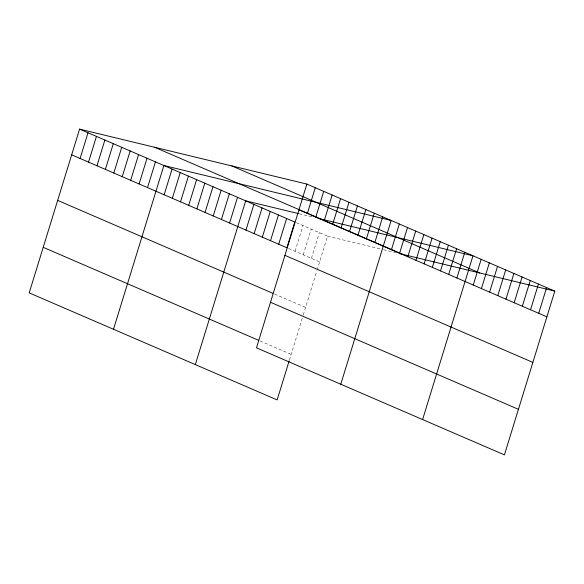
<?xml version="1.0" encoding="UTF-8"?>
<svg xmlns="http://www.w3.org/2000/svg" width="584" height="584" viewBox="0 0 584 584"><rect width="100%" height="100%" fill="white"/><g stroke="black" fill="none" stroke-linecap="round" stroke-linejoin="round"><path stroke-width="0.44" stroke-dasharray="2.92 2.19" d="M295.066 251.288L302.979 225.57M303.249 254.821L311.162 229.103M311.433 258.354L319.346 232.636M289.409 360.065L303.023 315.82M303.279 314.98L316.864 270.83M317.112 270.02L327.522 236.17L296.431 222.745M299.278 213.795L312.462 216.985M327.522 236.17L381.096 249.12M383.571 249.718L395.93 252.711M288.518 248.463L319.616 261.887M274.509 294.015L305.6 307.439M260.07 340.947L291.161 354.371"/><path stroke-width="0.88" d="M306.856 184.077L256.478 347.83L504.423 454.878L554.8 291.117L306.856 184.077L79.577 129.122L29.2 292.883L277.144 399.923L289.16 360.875M80.096 158.483L88.009 132.765M88.527 162.118L96.44 136.4M96.959 165.761L104.872 140.043M105.39 169.397L113.296 143.686M113.814 173.039L121.727 147.321M122.246 176.682L130.159 150.964M130.677 180.317L138.59 154.599M139.109 183.96L147.022 158.242M147.54 187.595L155.446 161.877M113.5 329.274L163.878 165.52L391.156 220.467L340.779 384.228M164.148 194.771L172.061 169.053M172.331 198.304L180.244 172.587M180.514 201.838L188.428 176.12M188.698 205.364L196.611 179.653M196.881 208.897L204.794 183.179M205.064 212.43L212.97 186.712M213.248 215.963L221.153 190.245M221.424 219.496L229.337 193.778M229.607 223.03L237.52 197.312M195.326 364.599L245.703 200.845L298.453 213.598M245.973 230.096L253.887 204.378M254.157 233.629L262.07 207.911M262.34 237.155L270.246 211.444M270.523 240.688L278.429 214.97M278.699 244.221L286.613 218.504M307.374 213.43L315.28 187.712M315.798 217.073L323.711 191.355M324.229 220.708L332.143 194.998M332.661 224.351L340.574 198.633M341.092 227.994L349.006 202.276M349.524 231.629L357.437 205.911M357.956 235.272L365.861 209.554M366.38 238.907L374.293 213.189M374.811 242.55L382.724 216.832M391.426 249.718L399.339 224.001M399.609 253.252L407.522 227.534M407.793 256.785L415.699 231.067M415.969 260.318L423.882 234.6M424.152 263.851L432.065 238.133M432.335 267.384L440.248 241.667M440.519 270.918L448.432 245.2M448.702 274.451L456.615 248.733M456.885 277.977L464.798 252.266M422.597 419.553L472.974 255.792L318.229 218.379M473.244 285.043L481.158 259.325M481.428 288.576L489.341 262.858M489.611 292.109L497.524 266.392M497.794 295.643L505.707 269.925M505.978 299.176L513.891 273.458M514.161 302.709L522.074 276.991M522.344 306.242L530.25 280.524M530.528 309.768L538.433 284.058M538.704 313.301L546.617 287.583M399.23 253.507L554.8 291.117M231.855 165.944L479.8 272.983M154.577 147.256L402.529 254.303M298.942 209.795L546.887 316.835M79.577 129.122L294.796 222.037L286.883 247.755L71.664 154.84M284.926 255.347L532.878 362.387M57.655 200.392L272.874 293.307M270.487 302.278L518.439 409.326M43.216 247.331L258.435 340.238"/></g></svg>
